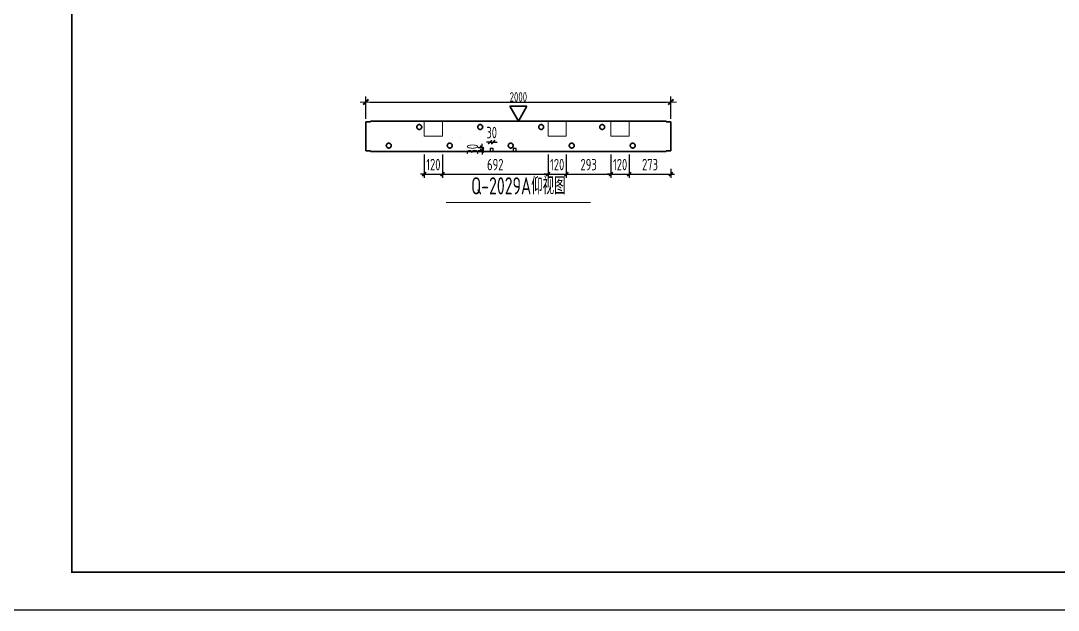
# Model space of a CAD drawing. Extents: x -85320 to 1679916, y -1321939 to 627.
# Drawn here: x 1143499 to 1170719, y -867871 to -852394 of the extents above; entities that cross this region are included whole.
import ezdxf
from ezdxf.enums import TextEntityAlignment as Align

# ---------------------------------------------------------------- set-up
doc = ezdxf.new("R2010")
doc.units = 0
doc.header["$LTSCALE"] = 1000
doc.linetypes.add('点划线', pattern=[1850, 1200, -300, 50, -300])
for name, color, linetype in [('BORDER', 7, 'Continuous'), ('手孔标注', 3, 'Continuous'), ('打印线框', 7, 'Continuous'), ('拉模', 7, 'Continuous')]:
    doc.layers.add(name, color=color, linetype=linetype)
for name, color, linetype, lineweight in [('手孔', 6, 'Continuous', 0), ('预制墙图名', 7, 'Continuous', 18), ('预制墙详图孔洞', 9, '点划线', 18), ('预制墙详图标注', 3, 'Continuous', 18), ('预制墙详图轮廓', 3, 'Continuous', 35)]:
    doc.layers.add(name, color=color, linetype=linetype, lineweight=lineweight)
doc.styles.add('TSSD_Dimension', font='tssdeng.shx', dxfattribs={"width": 0.7, "bigfont": 'hztxt.shx'})
doc.styles.add('样式 1', font='yjkeng.shx', dxfattribs={"width": 0.7, "bigfont": 'yjkchn.shx'})
doc.styles.add('样式 2', font='yjkeng.shx', dxfattribs={"width": 0.7, "bigfont": 'yjkchn.shx'})
doc.dimstyles.new('标注', dxfattribs={"dimtxt": 300, "dimasz": 100, "dimexe": 100, "dimexo": 250, "dimgap": 100, "dimtad": 1, "dimdec": 0, "dimlfac": 0.25, "dimzin": 0, "dimdsep": 46, "dimtxsty": 'TSSD_Dimension', "dimblk": 'ARCHTICK', "dimcen": 0, "dimdle": 100, "dimclrt": 7, "dimadec": 0, "dimazin": 0, "dimtfac": 1, "dimtdec": 0, "dimtix": 1, "dimtmove": 2, "dimatfit": 3, "dimfxl": 1, "dimtolj": 1, "dimtzin": 0, "dimarcsym": 0})
doc.dimstyles.new('盈建科结构', dxfattribs={"dimscale": 100, "dimtxt": 2.5, "dimasz": 1, "dimexe": 1.5, "dimexo": 0.625, "dimgap": 0.1, "dimtad": 1, "dimdec": 0, "dimrnd": 1, "dimzin": 0, "dimdsep": 46, "dimtxsty": '样式 1', "dimblk": '_yjkbk', "dimblk1": 'ARCHTICK', "dimblk2": 'ARCHTICK', "dimcen": 0.09, "dimadec": 0, "dimazin": 0, "dimtfac": 1, "dimtdec": 4, "dimtix": 1, "dimtmove": 2, "dimatfit": 3, "dimfxl": 1, "dimtolj": 1, "dimtzin": 0, "dimarcsym": 0})

# ---------------------------------------------------------------- blocks, each defined once
blk = doc.blocks.new('_yjkbk')
blk.add_line((-1, 0), (1.5, 0))
blk.add_lwpolyline([(-0.7, -0.7, 0.5, 0.5, 0), (0.7, 0.7, 0.5, 0.5, 0)], format="xyseb")
blk = doc.blocks.new('*D433')
at = {"layer": 'Defpoints', "color": 0, "transparency": 16777216}
for p in [(1160554, -854529), (1152554, -855029), (1160554, -855029)]:
    blk.add_point(p, dxfattribs=at)
at = {"layer": '预制墙详图标注', "color": 0, "lineweight": -2, "transparency": 16777216}
for p, q in [((1152554, -854966), (1152554, -854379)), ((1160554, -854966), (1160554, -854379)), ((1152654, -854529), (1160454, -854529))]:
    blk.add_line(p, q, dxfattribs=at)
at = {"layer": '预制墙详图标注', "color": 0, "lineweight": -2, "transparency": 16777216, "xscale": 100, "yscale": 100, "zscale": 100, "rotation": 180}
blk.add_blockref('_yjkbk', (1152554, -854529), dxfattribs=at)
at = {"layer": '预制墙详图标注', "color": 0, "lineweight": -2, "transparency": 16777216, "xscale": 100, "yscale": 100, "zscale": 100}
blk.add_blockref('_yjkbk', (1160554, -854529), dxfattribs=at)
at = {"layer": '预制墙详图标注', "color": 0, "transparency": 16777216, "insert": (1156554, -854519), "char_height": 250, "attachment_point": 8, "style": '样式 1'}
blk.add_mtext('\\A1;2000', dxfattribs=at)
blk = doc.blocks.new('_ArchTick')
at = {"color": 0, "linetype": 'ByBlock', "const_width": 0.4}
blk.add_lwpolyline([(-0.5, -0.5), (0.5, 0.5)], dxfattribs=at)
blk = doc.blocks.new('*D1966')
at = {"layer": 'Defpoints', "color": 0, "transparency": 16777216}
for p in [(1154084, -855654), (1154564, -855654), (1154564, -856421)]:
    blk.add_point(p, dxfattribs=at)
at = {"layer": '手孔标注', "color": 0, "lineweight": -2, "transparency": 16777216}
for p, q in [((1154084, -855904), (1154084, -856521)), ((1154564, -855904), (1154564, -856521)), ((1154084, -856421), (1153984, -856421)), ((1154084, -856421), (1154564, -856421)), ((1154564, -856421), (1154664, -856421))]:
    blk.add_line(p, q, dxfattribs=at)
at = {"layer": '手孔标注', "color": 0, "lineweight": -2, "transparency": 16777216, "xscale": 100, "yscale": 100, "zscale": 100}
blk.add_blockref('_ArchTick', (1154084, -856421), dxfattribs=at)
at = {"layer": '手孔标注', "color": 0, "lineweight": -2, "transparency": 16777216, "xscale": 100, "yscale": 100, "zscale": 100, "rotation": 180}
blk.add_blockref('_ArchTick', (1154564, -856421), dxfattribs=at)
at = {"layer": '手孔标注', "color": 7, "lineweight": 0, "transparency": 16777216, "insert": (1154324, -856171), "char_height": 300, "attachment_point": 5, "style": 'TSSD_Dimension'}
blk.add_mtext('\\A1;120', dxfattribs=at)
blk = doc.blocks.new('*D1967')
at = {"layer": 'Defpoints', "color": 0, "transparency": 16777216}
for p in [(1154564, -855654), (1157332, -855654), (1157332, -856421)]:
    blk.add_point(p, dxfattribs=at)
at = {"layer": '手孔标注', "color": 0, "lineweight": -2, "transparency": 16777216}
for p, q in [((1154564, -855904), (1154564, -856521)), ((1157332, -855904), (1157332, -856521)), ((1154464, -856421), (1157432, -856421))]:
    blk.add_line(p, q, dxfattribs=at)
at = {"layer": '手孔标注', "color": 0, "lineweight": -2, "transparency": 16777216, "xscale": 100, "yscale": 100, "zscale": 100, "rotation": 180}
blk.add_blockref('_ArchTick', (1154564, -856421), dxfattribs=at)
at = {"layer": '手孔标注', "color": 0, "lineweight": -2, "transparency": 16777216, "xscale": 100, "yscale": 100, "zscale": 100}
blk.add_blockref('_ArchTick', (1157332, -856421), dxfattribs=at)
at = {"layer": '手孔标注', "color": 7, "lineweight": 0, "transparency": 16777216, "insert": (1155948, -856171), "char_height": 300, "attachment_point": 5, "style": 'TSSD_Dimension'}
blk.add_mtext('\\A1;692', dxfattribs=at)
blk = doc.blocks.new('*D1968')
at = {"layer": 'Defpoints', "color": 0, "transparency": 16777216}
for p in [(1157332, -855654), (1157812, -855654), (1157812, -856421)]:
    blk.add_point(p, dxfattribs=at)
at = {"layer": '手孔标注', "color": 0, "lineweight": -2, "transparency": 16777216}
for p, q in [((1157332, -855904), (1157332, -856521)), ((1157812, -855904), (1157812, -856521)), ((1157332, -856421), (1157232, -856421)), ((1157332, -856421), (1157812, -856421)), ((1157812, -856421), (1157912, -856421))]:
    blk.add_line(p, q, dxfattribs=at)
at = {"layer": '手孔标注', "color": 0, "lineweight": -2, "transparency": 16777216, "xscale": 100, "yscale": 100, "zscale": 100}
blk.add_blockref('_ArchTick', (1157332, -856421), dxfattribs=at)
at = {"layer": '手孔标注', "color": 0, "lineweight": -2, "transparency": 16777216, "xscale": 100, "yscale": 100, "zscale": 100, "rotation": 180}
blk.add_blockref('_ArchTick', (1157812, -856421), dxfattribs=at)
at = {"layer": '手孔标注', "color": 7, "lineweight": 0, "transparency": 16777216, "insert": (1157572, -856171), "char_height": 300, "attachment_point": 5, "style": 'TSSD_Dimension'}
blk.add_mtext('\\A1;120', dxfattribs=at)
blk = doc.blocks.new('*D1969')
at = {"layer": 'Defpoints', "color": 0, "transparency": 16777216}
for p in [(1157812, -855654), (1158983, -855654), (1158983, -856421)]:
    blk.add_point(p, dxfattribs=at)
at = {"layer": '手孔标注', "color": 0, "lineweight": -2, "transparency": 16777216}
for p, q in [((1157812, -855904), (1157812, -856521)), ((1158983, -855904), (1158983, -856521)), ((1157712, -856421), (1159083, -856421))]:
    blk.add_line(p, q, dxfattribs=at)
at = {"layer": '手孔标注', "color": 0, "lineweight": -2, "transparency": 16777216, "xscale": 100, "yscale": 100, "zscale": 100, "rotation": 180}
blk.add_blockref('_ArchTick', (1157812, -856421), dxfattribs=at)
at = {"layer": '手孔标注', "color": 0, "lineweight": -2, "transparency": 16777216, "xscale": 100, "yscale": 100, "zscale": 100}
blk.add_blockref('_ArchTick', (1158983, -856421), dxfattribs=at)
at = {"layer": '手孔标注', "color": 7, "lineweight": 0, "transparency": 16777216, "insert": (1158397, -856171), "char_height": 300, "attachment_point": 5, "style": 'TSSD_Dimension'}
blk.add_mtext('\\A1;293', dxfattribs=at)
blk = doc.blocks.new('*D1970')
at = {"layer": 'Defpoints', "color": 0, "transparency": 16777216}
for p in [(1158983, -855654), (1159463, -855654), (1159463, -856421)]:
    blk.add_point(p, dxfattribs=at)
at = {"layer": '手孔标注', "color": 0, "lineweight": -2, "transparency": 16777216}
for p, q in [((1158983, -855904), (1158983, -856521)), ((1159463, -855904), (1159463, -856521)), ((1158983, -856421), (1158883, -856421)), ((1158983, -856421), (1159463, -856421)), ((1159463, -856421), (1159563, -856421))]:
    blk.add_line(p, q, dxfattribs=at)
at = {"layer": '手孔标注', "color": 0, "lineweight": -2, "transparency": 16777216, "xscale": 100, "yscale": 100, "zscale": 100}
blk.add_blockref('_ArchTick', (1158983, -856421), dxfattribs=at)
at = {"layer": '手孔标注', "color": 0, "lineweight": -2, "transparency": 16777216, "xscale": 100, "yscale": 100, "zscale": 100, "rotation": 180}
blk.add_blockref('_ArchTick', (1159463, -856421), dxfattribs=at)
at = {"layer": '手孔标注', "color": 7, "lineweight": 0, "transparency": 16777216, "insert": (1159223, -856171), "char_height": 300, "attachment_point": 5, "style": 'TSSD_Dimension'}
blk.add_mtext('\\A1;120', dxfattribs=at)
blk = doc.blocks.new('*D1971')
at = {"layer": 'Defpoints', "color": 0, "transparency": 16777216}
for p in [(1159463, -855654), (1160554, -856034), (1160554, -856421)]:
    blk.add_point(p, dxfattribs=at)
at = {"layer": '手孔标注', "color": 0, "lineweight": -2, "transparency": 16777216}
for p, q in [((1159463, -855904), (1159463, -856521)), ((1160554, -856284), (1160554, -856521)), ((1159363, -856421), (1160654, -856421))]:
    blk.add_line(p, q, dxfattribs=at)
at = {"layer": '手孔标注', "color": 0, "lineweight": -2, "transparency": 16777216, "xscale": 100, "yscale": 100, "zscale": 100, "rotation": 180}
blk.add_blockref('_ArchTick', (1159463, -856421), dxfattribs=at)
at = {"layer": '手孔标注', "color": 0, "lineweight": -2, "transparency": 16777216, "xscale": 100, "yscale": 100, "zscale": 100}
blk.add_blockref('_ArchTick', (1160554, -856421), dxfattribs=at)
at = {"layer": '手孔标注', "color": 7, "lineweight": 0, "transparency": 16777216, "insert": (1160008, -856171), "char_height": 300, "attachment_point": 5, "style": 'TSSD_Dimension'}
blk.add_mtext('\\A1;273', dxfattribs=at)
blk = doc.blocks.new('*D2724')
at = {"layer": 'Defpoints', "color": 0, "transparency": 16777216}
for p in [(1155814, -855729), (1155894, -855580), (1155894, -855729)]:
    blk.add_point(p, dxfattribs=at)
at = {"layer": '拉模', "color": 0, "lineweight": -2, "transparency": 16777216}
for p, q in [((1155814, -855479), (1155814, -855480)), ((1155894, -855479), (1155894, -855480)), ((1155814, -855580), (1155714, -855580)), ((1155814, -855580), (1155894, -855580)), ((1155894, -855580), (1155994, -855580))]:
    blk.add_line(p, q, dxfattribs=at)
at = {"layer": '拉模', "color": 0, "lineweight": -2, "transparency": 16777216, "xscale": 100, "yscale": 100, "zscale": 100}
blk.add_blockref('_ArchTick', (1155814, -855580), dxfattribs=at)
at = {"layer": '拉模', "color": 0, "lineweight": -2, "transparency": 16777216, "xscale": 100, "yscale": 100, "zscale": 100, "rotation": 180}
blk.add_blockref('_ArchTick', (1155894, -855580), dxfattribs=at)
at = {"layer": '拉模', "color": 7, "lineweight": 0, "transparency": 16777216, "insert": (1155854, -855330), "char_height": 300, "attachment_point": 5, "style": 'TSSD_Dimension'}
blk.add_mtext('\\A1;30', dxfattribs=at)
blk = doc.blocks.new('*D2725')
at = {"layer": 'Defpoints', "color": 0, "transparency": 16777216}
for p in [(1155894, -855729), (1155601, -855809), (1155894, -855809)]:
    blk.add_point(p, dxfattribs=at)
at = {"layer": '拉模', "color": 0, "lineweight": -2, "transparency": 16777216}
for p, q in [((1155644, -855729), (1155501, -855729)), ((1155601, -855729), (1155601, -855629)), ((1155601, -855729), (1155601, -855809)), ((1155644, -855809), (1155501, -855809)), ((1155601, -855809), (1155601, -855909))]:
    blk.add_line(p, q, dxfattribs=at)
at = {"layer": '拉模', "color": 0, "lineweight": -2, "transparency": 16777216, "xscale": 100, "yscale": 100, "zscale": 100}
for p, rotation in [((1155601, -855729), 270), ((1155601, -855809), 90)]:
    blk.add_blockref('_ArchTick', p, dxfattribs=dict(at, rotation=rotation))
at = {"layer": '拉模', "color": 7, "lineweight": 0, "transparency": 16777216, "insert": (1155351, -855769), "char_height": 300, "attachment_point": 5, "rotation": 90, "style": 'TSSD_Dimension'}
blk.add_mtext('\\A1;30', dxfattribs=at)
blk = doc.blocks.new('图框1')
at = {"layer": 'BORDER', "const_width": 50}
blk.add_lwpolyline([(1377779, -823089), (1377779, -783089), (1433679, -783089), (1433679, -823089)], close=True, dxfattribs=at)

msp = doc.modelspace()

# ---------------------------------------------------------------- linework, layer by layer
at = {"layer": '手孔', "color": 6}
for points in [[(1154084.025, -855428.638), (1154564.025, -855428.638), (1154564.025, -855028.638), (1154084.025, -855028.638)], [(1157331.788, -855428.638), (1157811.788, -855428.638), (1157811.788, -855028.638), (1157331.788, -855028.638)], [(1158983.175, -855428.638), (1159463.175, -855428.638), (1159463.175, -855028.638), (1158983.175, -855028.638)]]:
    msp.add_lwpolyline(points, close=True, dxfattribs=at)
at = {"layer": '打印线框', "color": 1}
msp.add_lwpolyline([(1142339.778, -867870.962), (1142339.778, -825870.962), (1201739.778, -825870.962), (1201739.778, -867870.962)], close=True, dxfattribs=at)
at = {"layer": '拉模', "color": 3}
for points in [[(1155813.678, -855828.638), (1155893.678, -855828.638), (1155893.678, -855748.638), (1155813.678, -855748.638)], [(1156413.678, -855828.638), (1156493.678, -855828.638), (1156493.678, -855748.638), (1156413.678, -855748.638)]]:
    msp.add_lwpolyline(points, close=True, dxfattribs=at)
at = {"layer": '预制墙图名', "lineweight": 18}
msp.add_line((1154660.875, -857169.625), (1158446.481, -857169.625), dxfattribs=at)
at = {"layer": '预制墙详图孔洞', "lineweight": 35, "const_width": 0.18}
for points in [[(1153100.239, -855630.588), (1153277.678, -855405.092), (1153277.678, -855028.638), (1153413.678, -855028.638), (1153413.678, -855452.185), (1153207.117, -855714.689)], [(1153885.678, -855184.638), (1153885.678, -855028.638), (1154021.678, -855028.638), (1154021.678, -855184.638)], [(1154700.239, -855630.588), (1154877.678, -855405.092), (1154877.678, -855028.638), (1155013.678, -855028.638), (1155013.678, -855452.185), (1154807.117, -855714.689)], [(1155485.678, -855184.638), (1155485.678, -855028.638), (1155621.678, -855028.638), (1155621.678, -855184.638)], [(1156300.239, -855630.588), (1156477.678, -855405.092), (1156477.678, -855028.638), (1156613.678, -855028.638), (1156613.678, -855452.185), (1156407.117, -855714.689)], [(1157085.678, -855184.638), (1157085.678, -855028.638), (1157221.678, -855028.638), (1157221.678, -855184.638)], [(1157900.239, -855630.588), (1158077.678, -855405.092), (1158077.678, -855028.638), (1158213.678, -855028.638), (1158213.678, -855452.185), (1158007.117, -855714.689)], [(1158685.678, -855184.638), (1158685.678, -855028.638), (1158821.678, -855028.638), (1158821.678, -855184.638)], [(1159500.239, -855630.588), (1159677.678, -855405.092), (1159677.678, -855028.638), (1159813.678, -855028.638), (1159813.678, -855452.185), (1159607.117, -855714.689)]]:
    msp.add_lwpolyline(points, close=True, dxfattribs=at)
at = {"layer": '预制墙详图孔洞', "lineweight": 35}
for centre in [(1153953.678, -855184.638), (1155553.678, -855184.638), (1157153.678, -855184.638), (1158753.678, -855184.638), (1153153.678, -855672.638), (1154753.678, -855672.638), (1156353.678, -855672.638), (1157953.678, -855672.638), (1159553.678, -855672.638)]:
    msp.add_circle(centre, 64, dxfattribs=at)
at = {"layer": '预制墙详图标注', "lineweight": 35}
for p, q in [((1156553.678, -855028.638), (1156328.678, -854638.927)), ((1156778.678, -854638.927), (1156328.678, -854638.927)), ((1156553.678, -855028.638), (1156778.678, -854638.927))]:
    msp.add_line(p, q, dxfattribs=at)
at = {"layer": '预制墙详图轮廓', "lineweight": 35}
for p, q in [((1152553.678, -855808.638), (1152553.678, -855048.638)), ((1152553.678, -855048.638), (1152673.678, -855048.638)), ((1152673.678, -855028.638), (1160433.678, -855028.638)), ((1152673.678, -855048.638), (1152673.678, -855028.638)), ((1160433.678, -855028.638), (1160433.678, -855048.638)), ((1160433.678, -855048.638), (1160553.678, -855048.638)), ((1160553.678, -855048.638), (1160553.678, -855808.638)), ((1152673.678, -855808.638), (1152553.678, -855808.638)), ((1152673.678, -855828.638), (1152673.678, -855808.638)), ((1152673.678, -855828.638), (1160433.678, -855828.638)), ((1160553.678, -855808.638), (1160433.678, -855808.638)), ((1160433.678, -855808.638), (1160433.678, -855828.638))]:
    msp.add_line(p, q, dxfattribs=at)

# ---------------------------------------------------------------- block references
at = {"layer": '拉模', "color": 3}
msp.add_blockref('图框1', (-232939.171, -43782.267), dxfattribs=at)

# ---------------------------------------------------------------- texts
at = {"layer": '预制墙图名', "linetype": 'Continuous', "style": '样式 2', "width": 0.7}
msp.add_text('Q-2029A仰视图', height=450, dxfattribs=at).set_placement((1156553.678, -857088.638), align=Align.BOTTOM_CENTER)

# ---------------------------------------------------------------- dimensions: what is measured, and where the dimension line sits
at = {"layer": '手孔标注', "color": 3, "lineweight": 0}
for base, p1, p2, picture, middle in [((1154564.025, -856421.289), (1154084.025, -855654.087), (1154564.025, -855654.087), '*D1966', (1154324.025, -856171.289)), ((1157331.788, -856421.289), (1154564.025, -855654.087), (1157331.788, -855654.087), '*D1967', (1155947.906, -856171.289)), ((1157811.788, -856421.289), (1157331.788, -855654.087), (1157811.788, -855654.087), '*D1968', (1157571.788, -856171.289)), ((1158983.175, -856421.289), (1157811.788, -855654.087), (1158983.175, -855654.087), '*D1969', (1158397.481, -856171.289)), ((1159463.175, -856421.289), (1158983.175, -855654.087), (1159463.175, -855654.087), '*D1970', (1159223.175, -856171.289)), ((1160553.678, -856421.289), (1159463.175, -855654.087), (1160553.678, -856034.087), '*D1971', (1160008.426, -856171.289))]:
    dim = msp.add_linear_dim(base=base, p1=p1, p2=p2, dimstyle='标注', dxfattribs=at)
    dim.commit()
    dim.dimension.update_dxf_attribs({"geometry": picture, "text_midpoint": middle})
at = {"layer": '拉模', "color": 3, "lineweight": 0}
dim = msp.add_linear_dim(base=(1155893.678, -855579.594), p1=(1155813.678, -855728.638), p2=(1155893.678, -855728.638), text='30', dimstyle='标注', dxfattribs=at)
dim.commit()
dim.dimension.update_dxf_attribs({"geometry": '*D2724', "text_midpoint": (1155853.678, -855329.594)})
dim = msp.add_linear_dim(base=(1155600.887, -855808.638), p1=(1155893.678, -855728.638), p2=(1155893.678, -855808.638), angle=90, text='30', dimstyle='标注', dxfattribs=at)
dim.commit()
dim.dimension.update_dxf_attribs({"geometry": '*D2725', "text_midpoint": (1155350.887, -855768.638)})
at = {"layer": '预制墙详图标注'}
dim = msp.add_aligned_dim(p1=(1152553.678, -855028.638), p2=(1160553.678, -855028.638), distance=500, dimstyle='盈建科结构', override={"dimscale": 100, "dimtxt": 2.5, "dimasz": 1, "dimexe": 1.5, "dimexo": 0.625, "dimgap": 0.1, "dimtad": 1, "dimlfac": 0.25, "dimrnd": 5, "dimdle": 0, "dimtix": 1, "dimfxlon": 0}, dxfattribs=at)
dim.commit()
dim.dimension.update_dxf_attribs({"geometry": '*D433', "text_midpoint": (1156553.678, -854393.638)})

doc.saveas('drawing.dxf')
